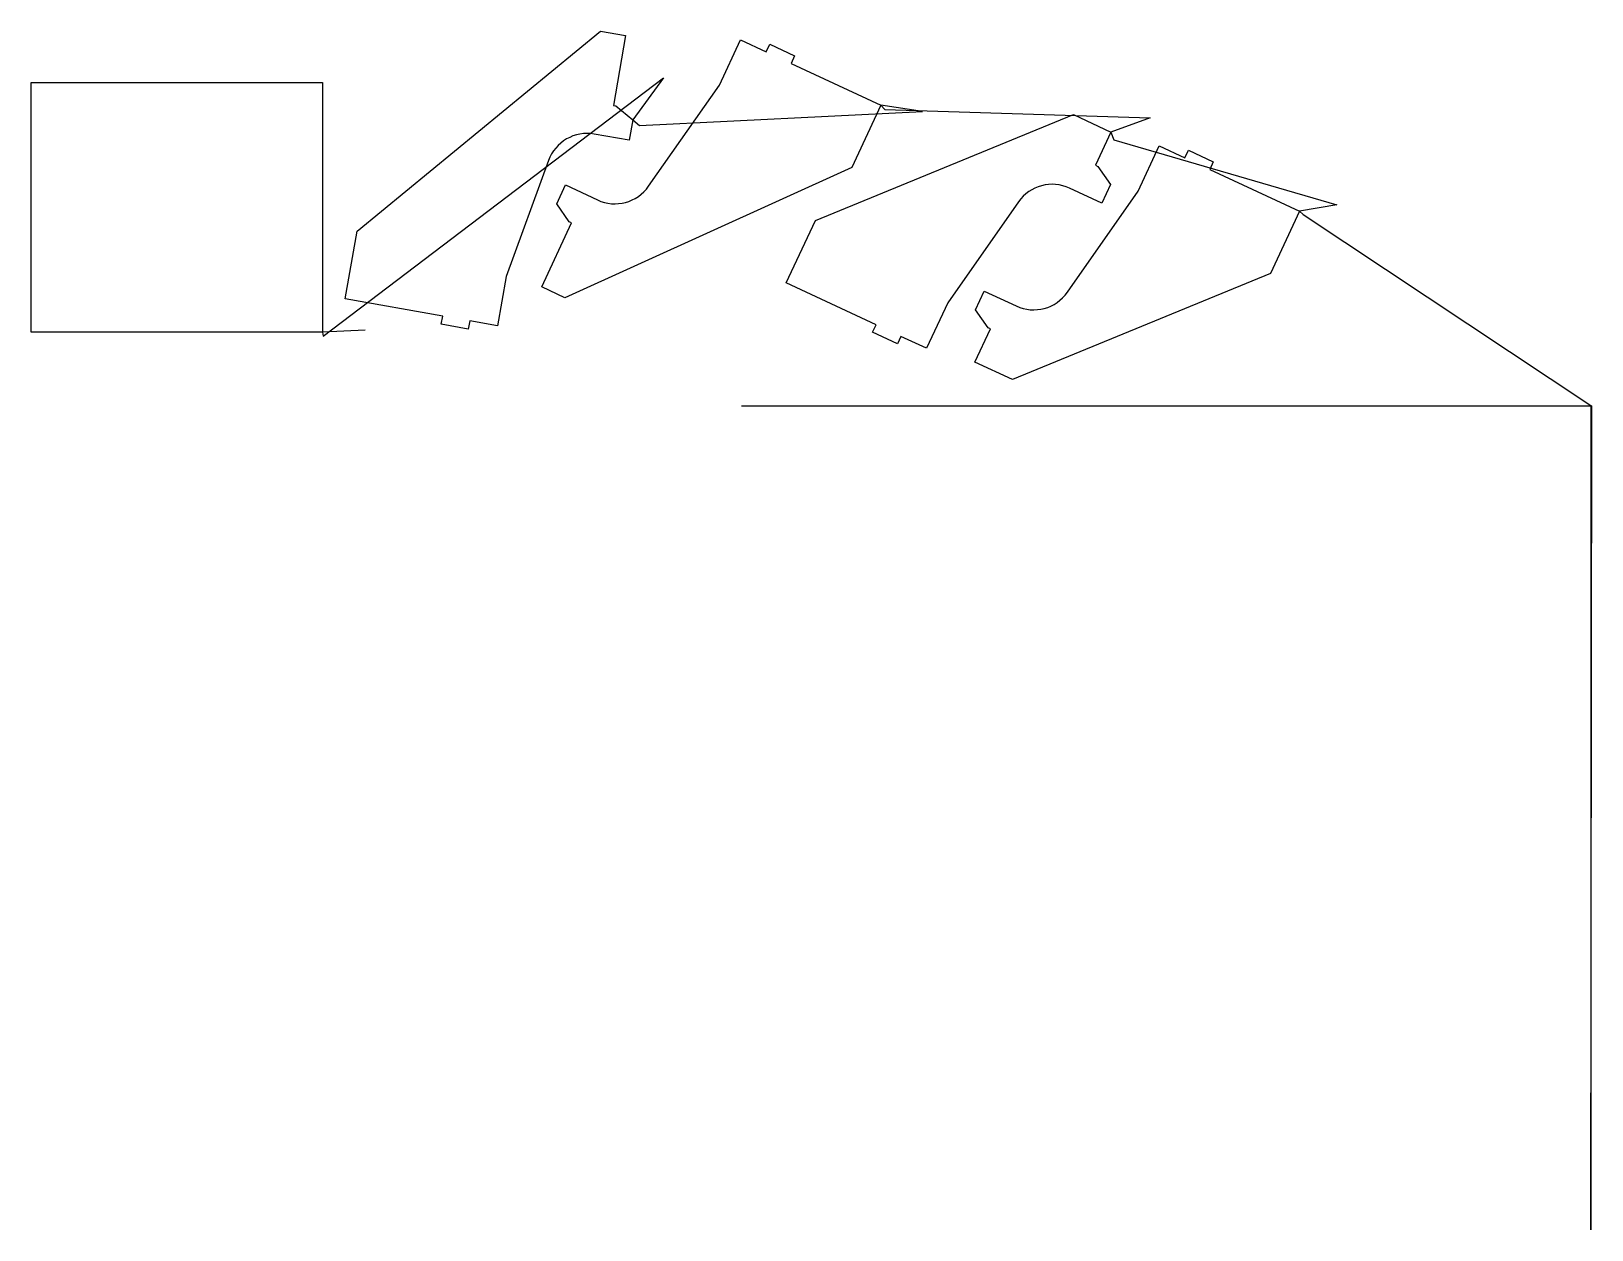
# Model space of a CAD drawing. Header units: metres. Extents: x 8 to 1884, y 0 to 1440.
import ezdxf

# ---------------------------------------------------------------- set-up
doc = ezdxf.new("R2010")
doc.units = ezdxf.units.M

msp = doc.modelspace()

# ---------------------------------------------------------------- linework, layer by layer
at = {"layer": 'TOOL_0'}
for p, q in [((399.933, 1199.803), (692.353, 1439.989)), ((692.353, 1439.989), (722.616, 1434.653)), ((722.616, 1434.653), (707.856, 1350.944)), ((835.311, 1375.233), (860.689, 1429.656)), ((860.689, 1429.656), (891.503, 1415.287)), ((891.503, 1415.287), (895.729, 1424.35)), ((895.729, 1424.35), (925.637, 1410.404)), ((925.637, 1410.404), (921.411, 1401.341)), ((921.411, 1401.341), (1029.262, 1351.049)), ((8.259, 1078.41), (8.259, 1378.41)), ((8.259, 1378.41), (358.259, 1378.41)), ((358.259, 1378.41), (358.259, 1078.41)), ((359.261, 1073.72), (768.219, 1383.994)), ((768.219, 1383.994), (731.174, 1333.459)), ((750.249, 1253.753), (835.311, 1375.233)), ((707.856, 1350.944), (710.997, 1350.39)), ((710.997, 1350.39), (731.174, 1333.459)), ((1029.261, 1351.049), (994.317, 1276.111)), ((1079.496, 1343.454), (1029.261, 1351.049)), ((1029.262, 1351.049), (1034.281, 1345.916)), ((731.174, 1333.459), (726.862, 1309.006)), ((731.174, 1333.459), (739.293, 1326.796)), ((739.293, 1326.796), (1079.496, 1343.454)), ((950.705, 1212.597), (1260.854, 1339.739)), ((1034.281, 1345.916), (1352.829, 1335.861)), ((1260.854, 1339.739), (1305.845, 1318.759)), ((1352.829, 1335.861), (1305.845, 1318.76)), ((726.862, 1309.006), (685.008, 1316.386)), ((1305.845, 1318.76), (1287.25, 1278.882)), ((1305.845, 1318.759), (1309.265, 1309.362)), ((1309.265, 1309.362), (1577.199, 1231.466)), ((1338.593, 1247.87), (1363.971, 1302.293)), ((1363.971, 1302.293), (1394.785, 1287.924)), ((1394.785, 1287.924), (1399.011, 1296.987)), ((1399.011, 1296.987), (1428.919, 1283.041)), ((629.898, 1284.568), (579.176, 1145.212)), ((994.317, 1276.111), (649.696, 1119.793)), ((1287.25, 1278.882), (1290.14, 1277.534)), ((1290.14, 1277.534), (1305.248, 1255.958)), ((1428.919, 1283.041), (1424.693, 1273.978)), ((1424.693, 1273.978), (1532.544, 1223.686)), ((639.77, 1232.74), (650.264, 1255.244)), ((650.264, 1255.244), (688.782, 1237.283)), ((1253.531, 1126.39), (1338.593, 1247.87)), ((1294.754, 1233.454), (1256.236, 1251.415)), ((1305.248, 1255.958), (1294.754, 1233.454)), ((654.878, 1211.164), (639.77, 1232.74)), ((1194.768, 1234.945), (1109.707, 1113.465)), ((1532.544, 1223.685), (1497.595, 1148.737)), ((1577.199, 1231.466), (1532.544, 1223.685)), ((1532.544, 1223.686), (1536.875, 1219.774)), ((1536.875, 1219.774), (1883.745, 989.529)), ((621.845, 1132.78), (657.768, 1209.816)), ((657.768, 1209.816), (654.878, 1211.164)), ((915.756, 1137.649), (950.705, 1212.597)), ((385.575, 1118.374), (399.933, 1199.803)), ((579.176, 1145.212), (568.749, 1086.076)), ((1497.595, 1148.737), (1187.446, 1021.595)), ((649.696, 1119.793), (621.845, 1132.78)), ((1023.607, 1087.357), (915.756, 1137.649)), ((1143.052, 1105.377), (1153.546, 1127.881)), ((1153.546, 1127.881), (1192.064, 1109.92)), ((502.767, 1097.71), (385.575, 1118.374)), ((1109.707, 1113.465), (1084.329, 1059.042)), ((501.031, 1087.862), (502.767, 1097.71)), ((533.53, 1082.132), (501.031, 1087.862)), ((535.266, 1091.98), (533.53, 1082.132)), ((568.749, 1086.076), (535.266, 1091.98)), ((1158.16, 1083.801), (1143.052, 1105.377)), ((358.259, 1078.41), (8.259, 1078.41)), ((409.776, 1080.915), (358.259, 1078.41)), ((358.259, 1078.41), (359.261, 1073.72)), ((1019.381, 1078.294), (1023.607, 1087.357)), ((1049.289, 1064.348), (1019.381, 1078.294)), ((1053.515, 1073.411), (1049.289, 1064.348)), ((1084.329, 1059.042), (1053.515, 1073.411)), ((1142.455, 1042.575), (1161.05, 1082.453)), ((1161.05, 1082.453), (1158.16, 1083.801)), ((1187.446, 1021.595), (1142.455, 1042.575)), ((862.694, 989.529), (861.694, 989.529)), ((1882.745, 989.529), (862.694, 989.529)), ((1883.745, 989.529), (1882.745, 989.529)), ((1882.745, 989.529), (1882.745, 0)), ((1882.745, 0), (1883.745, 989.529)), ((1883.745, 989.529), (1882.745, 989.529))]:
    msp.add_line(p, q, dxfattribs=at)
for centre, start, end in [((676.412, 1267.638), 79.99953, 159.999686), ((709.702, 1282.145), 244.999469, 324.999351), ((1235.316, 1206.553), 64.999469, 145.000014), ((1212.984, 1154.782), 244.999469, 324.999351)]:
    msp.add_arc(centre, 49.5, start, end, dxfattribs=at)

doc.saveas('drawing.dxf')
